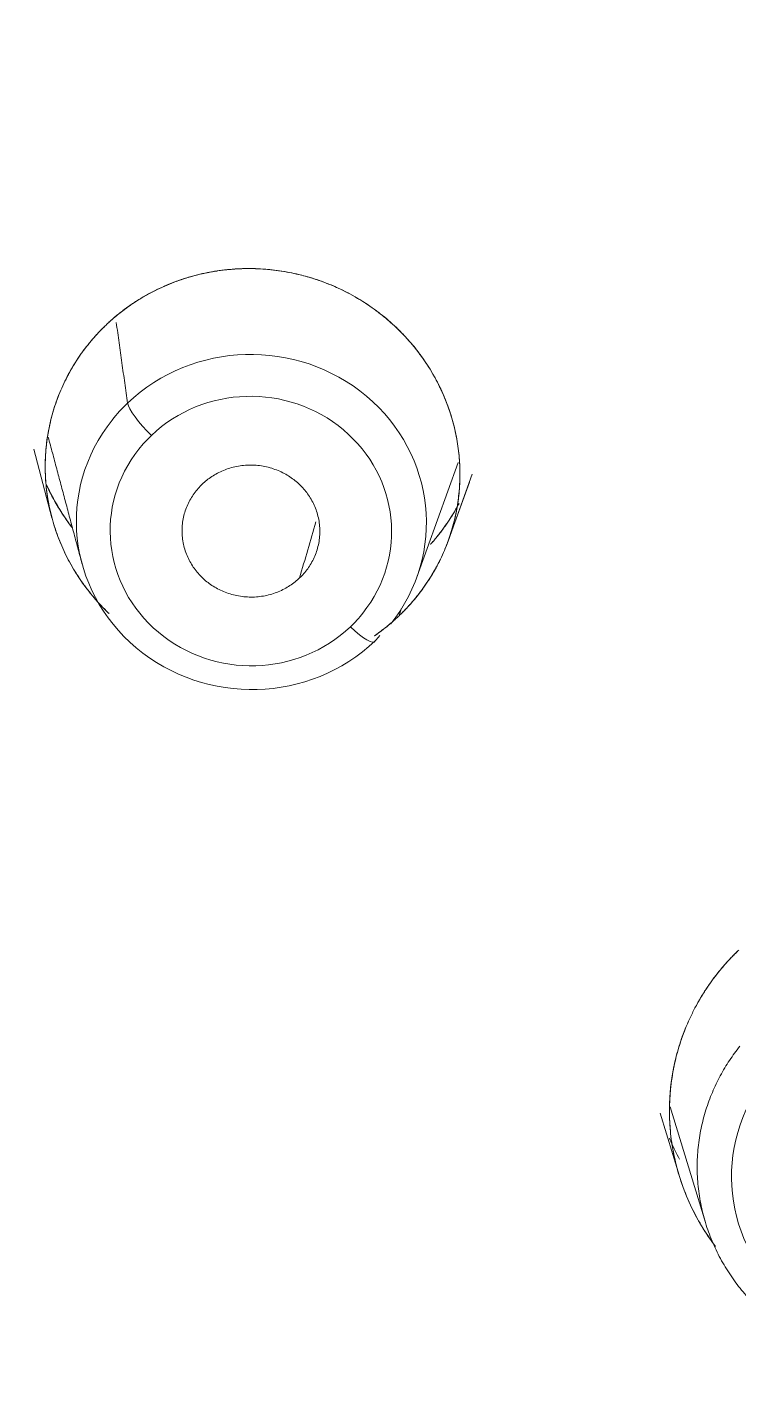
# Model space of a CAD drawing. Extents: x 6453 to 7582, y 0 to 827.
# Drawn here: x 6940.98 to 6947.18, y 501.82 to 513.7 of the extents above; entities that cross this region are included whole.
import ezdxf

# ---------------------------------------------------------------- set-up
doc = ezdxf.new("R2010")
doc.units = 0
doc.header["$LTSCALE"] = 30
doc.header["$MEASUREMENT"] = 0
doc.linetypes.add('HIDDEN2', pattern=[4.7625, 3.175, -1.5875])
doc.layers.add('1', color=7, linetype='CONTINUOUS')
doc.layers.add('2', color=1, linetype='HIDDEN2')

msp = doc.modelspace()

# ---------------------------------------------------------------- linework, layer by layer
at = {"layer": '1', "color": 7, "linetype": 'Continuous', "lineweight": 18}
for p, q in [((6941.038, 510.023), (6941.197, 509.427)), ((6941.038, 510.023), (6941.197, 509.427)), ((6944.373, 508.91), (6944.732, 509.908)), ((6944.646, 509.226), (6944.831, 509.738)), ((6944.648, 509.232), (6944.855, 509.806)), ((6944.238, 508.633), (6944.219, 508.574)), ((6944.219, 508.574), (6944.238, 508.633)), ((6944.219, 508.574), (6944.238, 508.633)), ((6944.238, 508.633), (6944.219, 508.574)), ((6946.58, 504.302), (6946.886, 503.294)), ((6946.493, 504.246), (6946.656, 503.706)), ((6946.493, 504.246), (6946.656, 503.706))]:
    msp.add_line(p, q, dxfattribs=at)
for centre, major_axis, ratio, start_param, end_param in [((6959.952, 496.519), (-59.628, 0), 0.953717, 3.141593, 6.283185), ((6959.952, 496.519), (-59.628, 0), 0.953717, 3.141593, 6.274276), ((6942.933, 509.39), (-1.522, 0.065), 0.957283, 2.532497, 5.538581), ((6942.933, 509.39), (-1.522, 0.065), 0.957283, 5.67409, 8.680174)]:
    msp.add_ellipse(centre, major_axis=major_axis, ratio=ratio, start_param=start_param, end_param=end_param, dxfattribs=at)
at = {"layer": '1', "color": 7, "linetype": 'Continuous', "lineweight": 13}
for centre, major_axis, ratio, start_param, end_param in [((6942.929, 509.311), (-1.224, 0.052), 0.957283, 2.532497, 5.538581), ((6942.933, 509.39), (-1.522, 0.065), 0.957283, 5.538581, 5.67409), ((6942.067, 510.23), (-0.207, 0.217), 0.212631, 0.288226, 1.772705), ((6942.929, 509.311), (-1.224, 0.052), 0.957283, 5.538581, 5.67409), ((6942.929, 509.311), (-1.224, 0.052), 0.957283, 5.67409, 8.680174), ((6942.929, 509.311), (-1.224, 0.052), 0.957283, 2.396988, 2.532497), ((6943.799, 508.565), (-0.207, 0.217), 0.212631, 1.772705, 3.257185), ((6948.638, 503.694), (-1.525, 0), 0.953717, 5.633913, 8.63938)]:
    msp.add_ellipse(centre, major_axis=major_axis, ratio=ratio, start_param=start_param, end_param=end_param, dxfattribs=at)
at = {"layer": '1', "color": 7, "linetype": 'Continuous', "lineweight": 18}
for points, knots in [([(6962.419, 439.668), (6962.999, 439.691), (6964.676, 439.78), (6967.443, 440.04), (6970.703, 440.52), (6973.93, 441.172), (6977.115, 441.992), (6980.248, 442.979), (6983.318, 444.129), (6986.318, 445.439), (6989.237, 446.905), (6992.067, 448.523), (6994.799, 450.287), (6997.425, 452.192), (6999.937, 454.232), (7002.327, 456.402), (7004.588, 458.694), (7006.713, 461.101), (7008.695, 463.617), (7010.529, 466.233), (7012.208, 468.942), (7013.729, 471.735), (7015.085, 474.604), (7016.274, 477.54), (7017.291, 480.534), (7018.133, 483.576), (7018.799, 486.659), (7019.284, 489.772), (7019.59, 492.905), (7019.713, 496.05), (7019.655, 499.196), (7019.414, 502.335), (7018.993, 505.456), (7018.391, 508.55), (7017.612, 511.608), (7016.657, 514.62), (7015.53, 517.578), (7014.233, 520.471), (7012.77, 523.292), (7011.147, 526.031), (7009.368, 528.681), (7007.439, 531.234), (7005.364, 533.681), (7003.152, 536.015), (7000.807, 538.229), (6998.339, 540.316), (6995.753, 542.27), (6993.058, 544.085), (6990.263, 545.755), (6987.375, 547.276), (6984.403, 548.643), (6981.357, 549.85), (6978.245, 550.896), (6975.078, 551.776), (6971.865, 552.489), (6968.616, 553.031), (6965.34, 553.401), (6962.047, 553.598), (6958.749, 553.622), (6955.453, 553.471), (6952.172, 553.148), (6948.914, 552.652), (6945.69, 551.986), (6942.51, 551.151), (6939.382, 550.149), (6936.317, 548.985), (6933.324, 547.661), (6930.413, 546.181), (6927.591, 544.551), (6924.868, 542.774), (6922.252, 540.857), (6919.75, 538.805), (6917.371, 536.624), (6915.122, 534.322), (6913.01, 531.904), (6911.04, 529.379), (6909.22, 526.755), (6907.554, 524.038), (6906.048, 521.238), (6904.706, 518.363), (6903.532, 515.422), (6902.531, 512.423), (6901.704, 509.377), (6901.055, 506.291), (6900.585, 503.176), (6900.295, 500.041), (6900.188, 496.896), (6900.263, 493.75), (6900.519, 490.612), (6900.956, 487.493), (6901.573, 484.402), (6902.368, 481.348), (6903.339, 478.34), (6904.481, 475.388), (6905.793, 472.5), (6907.27, 469.686), (6908.907, 466.954), (6910.699, 464.313), (6912.642, 461.769), (6914.729, 459.332), (6916.953, 457.008), (6919.309, 454.805), (6921.788, 452.73), (6924.384, 450.788), (6927.088, 448.985), (6929.892, 447.328), (6932.788, 445.82), (6935.766, 444.468), (6938.818, 443.274), (6941.935, 442.243), (6945.107, 441.377), (6948.323, 440.68), (6951.575, 440.153), (6954.634, 439.822), (6956.606, 439.702), (6957.484, 439.668)], [0, 0, 0, 0, 0.004702, 0.013606, 0.022511, 0.031416, 0.040321, 0.049226, 0.058131, 0.067035, 0.07594, 0.084844, 0.093748, 0.102652, 0.111556, 0.120459, 0.129362, 0.138265, 0.147168, 0.15607, 0.164972, 0.173874, 0.182775, 0.191676, 0.200577, 0.209478, 0.218378, 0.227279, 0.236179, 0.245079, 0.253978, 0.262878, 0.271778, 0.280678, 0.289578, 0.298478, 0.307379, 0.316279, 0.32518, 0.334081, 0.342982, 0.351884, 0.360785, 0.369687, 0.37859, 0.387493, 0.396396, 0.405299, 0.414202, 0.423106, 0.43201, 0.440914, 0.449818, 0.458723, 0.467628, 0.476532, 0.485437, 0.494342, 0.503247, 0.512152, 0.521057, 0.529962, 0.538867, 0.547772, 0.556677, 0.565582, 0.574486, 0.583391, 0.592295, 0.601199, 0.610103, 0.619007, 0.62791, 0.636813, 0.645716, 0.654619, 0.663521, 0.672423, 0.681325, 0.690226, 0.699127, 0.708028, 0.716929, 0.725829, 0.734729, 0.743629, 0.752529, 0.761429, 0.770329, 0.779229, 0.788129, 0.797029, 0.805929, 0.814829, 0.82373, 0.832631, 0.841532, 0.850433, 0.859334, 0.868236, 0.877138, 0.886041, 0.894944, 0.903847, 0.91275, 0.921653, 0.930557, 0.939461, 0.948365, 0.95727, 0.966174, 0.975079, 0.983983, 0.992888, 1, 1, 1, 1]), ([(6995.778, 451.033), (6996.33, 451.416), (6997.748, 452.443), (6999.935, 454.234), (7002.327, 456.401), (7004.588, 458.694), (7006.713, 461.101), (7008.695, 463.617), (7010.529, 466.233), (7012.208, 468.942), (7013.729, 471.735), (7015.085, 474.604), (7016.274, 477.54), (7017.291, 480.534), (7018.133, 483.576), (7018.799, 486.659), (7019.284, 489.772), (7019.59, 492.905), (7019.713, 496.05), (7019.655, 499.196), (7019.414, 502.335), (7018.993, 505.456), (7018.391, 508.55), (7017.612, 511.608), (7016.657, 514.62), (7015.53, 517.578), (7014.233, 520.471), (7012.77, 523.292), (7011.147, 526.031), (7009.368, 528.681), (7007.439, 531.234), (7005.364, 533.681), (7003.152, 536.015), (7000.807, 538.229), (6998.339, 540.316), (6995.753, 542.27), (6993.058, 544.085), (6990.263, 545.755), (6987.375, 547.276), (6984.403, 548.643), (6981.357, 549.85), (6978.245, 550.896), (6975.078, 551.776), (6971.865, 552.489), (6968.616, 553.031), (6965.34, 553.401), (6962.047, 553.598), (6958.749, 553.622), (6955.453, 553.471), (6952.172, 553.148), (6948.914, 552.652), (6945.69, 551.986), (6942.51, 551.151), (6939.382, 550.149), (6936.317, 548.985), (6933.324, 547.661), (6930.413, 546.181), (6927.591, 544.551), (6924.868, 542.774), (6922.252, 540.857), (6919.75, 538.805), (6917.371, 536.624), (6915.122, 534.322), (6913.01, 531.904), (6911.04, 529.379), (6909.22, 526.755), (6907.554, 524.038), (6906.048, 521.238), (6904.706, 518.363), (6903.532, 515.422), (6902.531, 512.423), (6901.704, 509.377), (6901.055, 506.291), (6900.585, 503.176), (6900.295, 500.041), (6900.188, 496.896), (6900.263, 493.75), (6900.519, 490.612), (6900.956, 487.493), (6901.573, 484.402), (6902.368, 481.348), (6903.339, 478.34), (6904.481, 475.388), (6905.793, 472.5), (6907.27, 469.686), (6908.907, 466.954), (6910.699, 464.313), (6912.642, 461.769), (6914.729, 459.332), (6916.954, 457.009), (6919.307, 454.804), (6921.793, 452.736), (6923.685, 451.284), (6924.774, 450.56), (6924.962, 450.437)], [0, 0, 0, 0, 0.006833, 0.017845, 0.028856, 0.039868, 0.050878, 0.061889, 0.072899, 0.083908, 0.094918, 0.105926, 0.116935, 0.127943, 0.138951, 0.149959, 0.160966, 0.171973, 0.18298, 0.193987, 0.204994, 0.216001, 0.227008, 0.238016, 0.249023, 0.26003, 0.271038, 0.282046, 0.293055, 0.304063, 0.315072, 0.326082, 0.337091, 0.348102, 0.359112, 0.370123, 0.381134, 0.392146, 0.403157, 0.414169, 0.425182, 0.436194, 0.447207, 0.45822, 0.469233, 0.480246, 0.491259, 0.502272, 0.513286, 0.524299, 0.535313, 0.546326, 0.557339, 0.568352, 0.579365, 0.590378, 0.601391, 0.612403, 0.623416, 0.634428, 0.645439, 0.656451, 0.667462, 0.678472, 0.689483, 0.700493, 0.711502, 0.722512, 0.73352, 0.744529, 0.755537, 0.766545, 0.777553, 0.78856, 0.799567, 0.810574, 0.821581, 0.832588, 0.843595, 0.854602, 0.865609, 0.876617, 0.887624, 0.898632, 0.90964, 0.920649, 0.931657, 0.942666, 0.953676, 0.964686, 0.975696, 0.986706, 0.997717, 1, 1, 1, 1]), ([(6941.668, 511.104), (6941.673, 511.109), (6941.683, 511.119), (6941.699, 511.133), (6941.715, 511.148), (6941.731, 511.162), (6941.747, 511.175), (6941.763, 511.189), (6941.78, 511.202), (6941.796, 511.216), (6941.813, 511.229), (6941.83, 511.241), (6941.847, 511.254), (6941.865, 511.266), (6941.882, 511.279), (6941.9, 511.291), (6941.918, 511.302), (6941.936, 511.314), (6941.973, 511.338), (6942.031, 511.372), (6942.112, 511.413), (6942.195, 511.451), (6942.307, 511.496), (6942.452, 511.54), (6942.63, 511.577), (6942.81, 511.596), (6942.991, 511.596), (6943.171, 511.58), (6943.348, 511.546), (6943.522, 511.495), (6943.69, 511.428), (6943.852, 511.344), (6944.005, 511.243), (6944.147, 511.13), (6944.276, 511.003), (6944.391, 510.867), (6944.491, 510.721), (6944.574, 510.569), (6944.641, 510.413), (6944.693, 510.253), (6944.728, 510.09), (6944.747, 509.926), (6944.751, 509.762), (6944.739, 509.599), (6944.71, 509.436), (6944.667, 509.277), (6944.617, 509.148), (6944.57, 509.047), (6944.531, 508.973), (6944.488, 508.901), (6944.45, 508.844), (6944.419, 508.801), (6944.396, 508.771), (6944.373, 508.741), (6944.349, 508.712), (6944.324, 508.683), (6944.299, 508.655), (6944.273, 508.627), (6944.246, 508.6), (6944.228, 508.583), (6944.219, 508.574)], [0, 0, 0, 0, 0.003829, 0.007655, 0.011479, 0.0153, 0.01912, 0.022939, 0.026758, 0.030576, 0.034394, 0.038213, 0.042033, 0.045854, 0.049678, 0.053504, 0.057333, 0.061165, 0.065001, 0.081212, 0.097393, 0.113578, 0.129803, 0.162058, 0.194284, 0.22618, 0.258049, 0.289767, 0.321447, 0.353367, 0.385057, 0.417194, 0.449368, 0.481817, 0.513779, 0.545408, 0.576994, 0.607913, 0.638542, 0.668623, 0.698587, 0.72838, 0.758009, 0.787814, 0.817555, 0.847659, 0.877728, 0.892948, 0.908129, 0.923313, 0.938544, 0.945399, 0.952238, 0.959065, 0.965885, 0.9727, 0.979515, 0.986334, 0.993161, 1, 1, 1, 1]), ([(6944.219, 508.574), (6944.224, 508.579), (6944.234, 508.588), (6944.249, 508.603), (6944.263, 508.618), (6944.278, 508.633), (6944.292, 508.648), (6944.306, 508.663), (6944.32, 508.679), (6944.334, 508.695), (6944.348, 508.711), (6944.361, 508.727), (6944.374, 508.743), (6944.387, 508.76), (6944.4, 508.776), (6944.413, 508.793), (6944.426, 508.81), (6944.45, 508.845), (6944.486, 508.898), (6944.53, 508.971), (6944.57, 509.046), (6944.616, 509.145), (6944.665, 509.271), (6944.709, 509.428), (6944.738, 509.593), (6944.75, 509.755), (6944.748, 509.914), (6944.73, 510.074), (6944.696, 510.242), (6944.646, 510.401), (6944.578, 510.561), (6944.49, 510.724), (6944.385, 510.875), (6944.294, 510.981), (6944.234, 511.044), (6944.183, 511.094), (6944.124, 511.147), (6944.06, 511.199), (6943.974, 511.263), (6943.854, 511.342), (6943.709, 511.418), (6943.571, 511.476), (6943.45, 511.517), (6943.312, 511.553), (6943.159, 511.581), (6942.984, 511.597), (6942.803, 511.595), (6942.62, 511.575), (6942.445, 511.539), (6942.304, 511.494), (6942.194, 511.451), (6942.11, 511.413), (6942.029, 511.37), (6941.964, 511.332), (6941.916, 511.301), (6941.883, 511.279), (6941.85, 511.256), (6941.818, 511.232), (6941.787, 511.208), (6941.756, 511.183), (6941.726, 511.157), (6941.696, 511.131), (6941.677, 511.113), (6941.668, 511.104)], [0, 0, 0, 0, 0.003739, 0.007484, 0.011235, 0.014993, 0.018756, 0.022526, 0.026301, 0.030083, 0.033871, 0.037665, 0.041466, 0.045272, 0.049085, 0.052904, 0.056729, 0.06056, 0.075999, 0.09143, 0.106853, 0.122268, 0.150975, 0.180456, 0.211036, 0.241983, 0.268857, 0.297483, 0.329152, 0.361441, 0.387523, 0.422985, 0.460422, 0.486195, 0.496887, 0.506753, 0.524396, 0.53908, 0.550633, 0.581109, 0.614943, 0.637459, 0.659935, 0.68237, 0.712844, 0.741959, 0.775216, 0.808085, 0.839602, 0.870203, 0.886568, 0.902948, 0.919342, 0.935752, 0.942979, 0.950184, 0.957366, 0.964527, 0.971666, 0.978782, 0.985877, 0.99295, 1, 1, 1, 1]), ([(6941.668, 511.104), (6941.673, 511.109), (6941.683, 511.119), (6941.699, 511.133), (6941.715, 511.148), (6941.731, 511.162), (6941.747, 511.175), (6941.763, 511.189), (6941.78, 511.202), (6941.796, 511.216), (6941.813, 511.229), (6941.83, 511.241), (6941.847, 511.254), (6941.865, 511.266), (6941.882, 511.279), (6941.9, 511.291), (6941.918, 511.302), (6941.936, 511.314), (6941.973, 511.338), (6942.031, 511.372), (6942.112, 511.413), (6942.195, 511.451), (6942.307, 511.496), (6942.452, 511.54), (6942.63, 511.577), (6942.81, 511.596), (6942.991, 511.596), (6943.171, 511.58), (6943.348, 511.546), (6943.522, 511.495), (6943.69, 511.428), (6943.852, 511.344), (6944.005, 511.243), (6944.147, 511.13), (6944.276, 511.003), (6944.391, 510.867), (6944.491, 510.721), (6944.574, 510.569), (6944.641, 510.413), (6944.693, 510.253), (6944.728, 510.09), (6944.747, 509.926), (6944.751, 509.762), (6944.739, 509.599), (6944.71, 509.436), (6944.667, 509.277), (6944.617, 509.148), (6944.57, 509.047), (6944.531, 508.973), (6944.488, 508.901), (6944.45, 508.844), (6944.419, 508.801), (6944.396, 508.771), (6944.373, 508.741), (6944.349, 508.712), (6944.324, 508.683), (6944.299, 508.655), (6944.273, 508.627), (6944.246, 508.6), (6944.228, 508.583), (6944.219, 508.574)], [0, 0, 0, 0, 0.003829, 0.007655, 0.011479, 0.0153, 0.01912, 0.022939, 0.026758, 0.030576, 0.034394, 0.038213, 0.042033, 0.045854, 0.049678, 0.053504, 0.057333, 0.061165, 0.065001, 0.081212, 0.097393, 0.113578, 0.129803, 0.162058, 0.194284, 0.22618, 0.258049, 0.289767, 0.321447, 0.353367, 0.385057, 0.417194, 0.449368, 0.481817, 0.513779, 0.545408, 0.576994, 0.607913, 0.638542, 0.668623, 0.698587, 0.72838, 0.758009, 0.787814, 0.817555, 0.847659, 0.877728, 0.892948, 0.908129, 0.923313, 0.938544, 0.945399, 0.952238, 0.959065, 0.965885, 0.9727, 0.979515, 0.986334, 0.993161, 1, 1, 1, 1]), ([(6944.219, 508.574), (6944.224, 508.579), (6944.234, 508.588), (6944.249, 508.603), (6944.263, 508.618), (6944.278, 508.633), (6944.292, 508.648), (6944.306, 508.663), (6944.32, 508.679), (6944.334, 508.695), (6944.348, 508.711), (6944.361, 508.727), (6944.374, 508.743), (6944.387, 508.76), (6944.4, 508.776), (6944.413, 508.793), (6944.426, 508.81), (6944.45, 508.845), (6944.486, 508.898), (6944.53, 508.971), (6944.57, 509.046), (6944.616, 509.145), (6944.665, 509.271), (6944.709, 509.428), (6944.738, 509.593), (6944.75, 509.755), (6944.748, 509.914), (6944.73, 510.074), (6944.696, 510.242), (6944.646, 510.401), (6944.578, 510.561), (6944.49, 510.724), (6944.385, 510.875), (6944.294, 510.981), (6944.234, 511.044), (6944.183, 511.094), (6944.124, 511.147), (6944.06, 511.199), (6943.974, 511.263), (6943.854, 511.342), (6943.709, 511.418), (6943.571, 511.476), (6943.45, 511.517), (6943.312, 511.553), (6943.159, 511.581), (6943.033, 511.592), (6942.904, 511.597), (6942.77, 511.593), (6942.592, 511.571), (6942.422, 511.532), (6942.286, 511.488), (6942.179, 511.444), (6942.098, 511.406), (6942.019, 511.365), (6941.956, 511.327), (6941.909, 511.297), (6941.877, 511.275), (6941.845, 511.252), (6941.814, 511.229), (6941.783, 511.205), (6941.753, 511.181), (6941.724, 511.156), (6941.696, 511.131), (6941.677, 511.113), (6941.668, 511.104)], [0, 0, 0, 0, 0.003739, 0.007484, 0.011235, 0.014992, 0.018756, 0.022525, 0.026301, 0.030083, 0.033871, 0.037665, 0.041466, 0.045272, 0.049085, 0.052904, 0.056729, 0.06056, 0.075999, 0.091429, 0.106852, 0.122267, 0.150974, 0.180455, 0.211035, 0.241982, 0.268856, 0.297481, 0.32915, 0.36144, 0.387522, 0.422983, 0.46042, 0.486192, 0.496884, 0.50675, 0.524393, 0.539077, 0.55063, 0.581106, 0.61494, 0.637456, 0.659931, 0.682366, 0.712841, 0.741956, 0.748803, 0.781092, 0.81296, 0.843726, 0.873532, 0.889485, 0.905448, 0.92142, 0.937402, 0.944442, 0.951461, 0.958459, 0.965435, 0.972391, 0.979325, 0.986238, 0.99313, 1, 1, 1, 1]), ([(6941.692, 508.596), (6941.69, 508.597), (6941.646, 508.639), (6941.563, 508.728), (6941.453, 508.87), (6941.358, 509.021), (6941.279, 509.181), (6941.217, 509.347), (6941.172, 509.516), (6941.145, 509.689), (6941.135, 509.863), (6941.143, 510.037), (6941.169, 510.208), (6941.211, 510.375), (6941.261, 510.51), (6941.309, 510.615), (6941.349, 510.692), (6941.393, 510.767), (6941.432, 510.826), (6941.463, 510.871), (6941.487, 510.902), (6941.511, 510.933), (6941.535, 510.963), (6941.56, 510.992), (6941.586, 511.021), (6941.613, 511.05), (6941.64, 511.077), (6941.659, 511.095), (6941.668, 511.104)], [0, 0, 0, 0, 0.00177, 0.064389, 0.127788, 0.190722, 0.253807, 0.316251, 0.379022, 0.441095, 0.503487, 0.565449, 0.627409, 0.689231, 0.751134, 0.782142, 0.813129, 0.844157, 0.875288, 0.889207, 0.903097, 0.916965, 0.930815, 0.944654, 0.958486, 0.972318, 0.986154, 1, 1, 1, 1]), ([(6941.692, 508.596), (6941.69, 508.597), (6941.646, 508.639), (6941.563, 508.728), (6941.453, 508.87), (6941.358, 509.021), (6941.279, 509.181), (6941.217, 509.347), (6941.172, 509.516), (6941.145, 509.689), (6941.135, 509.863), (6941.143, 510.037), (6941.169, 510.208), (6941.211, 510.375), (6941.261, 510.51), (6941.309, 510.615), (6941.349, 510.692), (6941.393, 510.767), (6941.432, 510.826), (6941.463, 510.871), (6941.487, 510.902), (6941.511, 510.933), (6941.535, 510.963), (6941.56, 510.992), (6941.586, 511.021), (6941.613, 511.05), (6941.64, 511.077), (6941.659, 511.095), (6941.668, 511.104)], [0, 0, 0, 0, 0.00177, 0.064389, 0.127788, 0.190722, 0.253807, 0.316251, 0.379022, 0.441095, 0.503487, 0.565449, 0.627409, 0.689231, 0.751134, 0.782142, 0.813129, 0.844157, 0.875288, 0.889207, 0.903097, 0.916965, 0.930815, 0.944654, 0.958486, 0.972318, 0.986154, 1, 1, 1, 1]), ([(6941.668, 511.104), (6941.663, 511.099), (6941.652, 511.09), (6941.637, 511.075), (6941.622, 511.059), (6941.607, 511.044), (6941.593, 511.028), (6941.578, 511.012), (6941.564, 510.996), (6941.55, 510.98), (6941.536, 510.964), (6941.522, 510.947), (6941.508, 510.93), (6941.495, 510.913), (6941.482, 510.896), (6941.469, 510.878), (6941.456, 510.861), (6941.431, 510.825), (6941.394, 510.77), (6941.35, 510.694), (6941.309, 510.616), (6941.262, 510.513), (6941.214, 510.382), (6941.171, 510.217), (6941.144, 510.044), (6941.138, 509.924), (6941.139, 509.814), (6941.144, 509.708), (6941.167, 509.541), (6941.211, 509.363), (6941.277, 509.185), (6941.359, 509.02), (6941.433, 508.901), (6941.499, 508.81), (6941.553, 508.743), (6941.619, 508.668), (6941.666, 508.62), (6941.692, 508.595), (6941.695, 508.593)], [0, 0, 0, 0, 0.007577, 0.015169, 0.022774, 0.030394, 0.038028, 0.045675, 0.053337, 0.061012, 0.068702, 0.076405, 0.084123, 0.091854, 0.0996, 0.107359, 0.115133, 0.122921, 0.154317, 0.185714, 0.217113, 0.248512, 0.307113, 0.367733, 0.431059, 0.495427, 0.495802, 0.549579, 0.608422, 0.676093, 0.745117, 0.810137, 0.870958, 0.892445, 0.929054, 0.961821, 0.99684, 1, 1, 1, 1]), ([(6941.668, 511.104), (6941.663, 511.099), (6941.652, 511.09), (6941.637, 511.075), (6941.622, 511.059), (6941.607, 511.044), (6941.593, 511.028), (6941.578, 511.012), (6941.564, 510.996), (6941.55, 510.98), (6941.536, 510.964), (6941.522, 510.947), (6941.508, 510.93), (6941.495, 510.913), (6941.482, 510.896), (6941.469, 510.878), (6941.456, 510.861), (6941.431, 510.825), (6941.394, 510.77), (6941.35, 510.694), (6941.309, 510.616), (6941.262, 510.513), (6941.214, 510.381), (6941.171, 510.217), (6941.144, 510.043), (6941.136, 509.873), (6941.144, 509.708), (6941.167, 509.541), (6941.211, 509.363), (6941.277, 509.185), (6941.359, 509.02), (6941.433, 508.901), (6941.499, 508.81), (6941.553, 508.743), (6941.619, 508.668), (6941.666, 508.62), (6941.692, 508.595), (6941.695, 508.593)], [0, 0, 0, 0, 0.007577, 0.015169, 0.022775, 0.030394, 0.038028, 0.045675, 0.053337, 0.061012, 0.068702, 0.076405, 0.084123, 0.091854, 0.0996, 0.10736, 0.115133, 0.122921, 0.154317, 0.185714, 0.217113, 0.248512, 0.307194, 0.367899, 0.431324, 0.495801, 0.549579, 0.608422, 0.676093, 0.745117, 0.810137, 0.870958, 0.892445, 0.929054, 0.961821, 0.99684, 1, 1, 1, 1]), ([(6941.372, 509.342), (6941.367, 509.348), (6941.341, 509.383), (6941.284, 509.465), (6941.214, 509.582), (6941.169, 509.671), (6941.15, 509.712)], [0, 0, 0, 0, 0.04962, 0.306435, 0.68831, 1, 1, 1, 1]), ([(6941.153, 509.706), (6941.153, 509.706), (6941.181, 509.645), (6941.234, 509.544), (6941.296, 509.448), (6941.324, 509.409)], [0, 0, 0, 0, 0.004052, 0.58471, 1, 1, 1, 1]), ([(6941.366, 509.35), (6941.363, 509.354), (6941.335, 509.391), (6941.283, 509.466), (6941.215, 509.58), (6941.173, 509.662), (6941.153, 509.706), (6941.153, 509.706)], [0, 0, 0, 0, 0.037966, 0.334477, 0.653989, 0.996527, 1, 1, 1, 1]), ([(6941.16, 509.691), (6941.165, 509.681), (6941.205, 509.598), (6941.269, 509.487), (6941.336, 509.391), (6941.358, 509.361)], [0, 0, 0, 0, 0.087266, 0.718003, 1, 1, 1, 1]), ([(6944.493, 509.195), (6944.495, 509.198), (6944.502, 509.206), (6944.514, 509.219), (6944.527, 509.235), (6944.541, 509.252), (6944.555, 509.269), (6944.568, 509.285), (6944.581, 509.302), (6944.594, 509.319), (6944.606, 509.337), (6944.619, 509.354), (6944.631, 509.371), (6944.643, 509.389), (6944.655, 509.407), (6944.667, 509.425), (6944.678, 509.443), (6944.69, 509.461), (6944.701, 509.48), (6944.71, 509.495), (6944.715, 509.505), (6944.717, 509.508)], [0, 0, 0, 0, 0.027183, 0.082544, 0.137876, 0.193188, 0.248487, 0.303784, 0.359087, 0.414404, 0.469744, 0.525117, 0.58053, 0.635993, 0.691514, 0.747102, 0.802765, 0.858512, 0.914351, 0.970291, 1, 1, 1, 1]), ([(6944.51, 509.215), (6944.514, 509.219), (6944.522, 509.229), (6944.535, 509.245), (6944.55, 509.263), (6944.564, 509.281), (6944.578, 509.299), (6944.592, 509.317), (6944.605, 509.335), (6944.632, 509.373), (6944.671, 509.43), (6944.711, 509.496), (6944.734, 509.538), (6944.742, 509.552)], [0, 0, 0, 0, 0.040118, 0.095522, 0.150961, 0.206445, 0.261983, 0.317586, 0.373264, 0.429025, 0.654453, 0.879317, 1, 1, 1, 1]), ([(6944.219, 508.574), (6944.214, 508.569), (6944.204, 508.56), (6944.189, 508.546), (6944.173, 508.532), (6944.158, 508.518), (6944.142, 508.505), (6944.126, 508.491), (6944.11, 508.478), (6944.094, 508.465), (6944.077, 508.453), (6944.061, 508.44), (6944.044, 508.428), (6944.027, 508.415), (6944.014, 508.406), (6944.006, 508.401), (6944.004, 508.399)], [0, 0, 0, 0, 0.07512, 0.15017, 0.225164, 0.300114, 0.375035, 0.449938, 0.524837, 0.599745, 0.674675, 0.749641, 0.824654, 0.899729, 0.974878, 1, 1, 1, 1]), ([(6944.219, 508.574), (6944.214, 508.569), (6944.204, 508.56), (6944.189, 508.546), (6944.173, 508.532), (6944.158, 508.518), (6944.142, 508.505), (6944.126, 508.491), (6944.11, 508.478), (6944.094, 508.465), (6944.077, 508.453), (6944.061, 508.44), (6944.044, 508.428), (6944.027, 508.415), (6944.014, 508.406), (6944.006, 508.401), (6944.004, 508.399)], [0, 0, 0, 0, 0.07512, 0.15017, 0.225164, 0.300114, 0.375035, 0.449938, 0.524837, 0.599745, 0.674675, 0.749641, 0.824654, 0.899729, 0.974878, 1, 1, 1, 1]), ([(6944.004, 508.399), (6944.012, 508.405), (6944.031, 508.418), (6944.062, 508.441), (6944.095, 508.466), (6944.127, 508.492), (6944.158, 508.519), (6944.189, 508.546), (6944.209, 508.565), (6944.219, 508.574)], [0, 0, 0, 0, 0.104024, 0.254501, 0.404518, 0.554075, 0.703174, 0.851815, 1, 1, 1, 1]), ([(6944.004, 508.399), (6944.012, 508.405), (6944.031, 508.418), (6944.062, 508.441), (6944.095, 508.466), (6944.127, 508.492), (6944.158, 508.519), (6944.189, 508.546), (6944.209, 508.565), (6944.219, 508.574)], [0, 0, 0, 0, 0.104024, 0.254501, 0.404518, 0.554075, 0.703174, 0.851815, 1, 1, 1, 1]), ([(6946.965, 503.097), (6946.924, 503.151), (6946.849, 503.264), (6946.753, 503.443), (6946.677, 503.63), (6946.621, 503.822), (6946.585, 504.018), (6946.57, 504.217), (6946.575, 504.417), (6946.601, 504.616), (6946.648, 504.812), (6946.705, 504.97), (6946.76, 505.093), (6946.806, 505.184), (6946.856, 505.271), (6946.901, 505.339), (6946.936, 505.389), (6946.96, 505.422), (6946.984, 505.454), (6947.01, 505.486), (6947.036, 505.517), (6947.062, 505.548), (6947.09, 505.578), (6947.118, 505.607), (6947.146, 505.636), (6947.166, 505.655), (6947.176, 505.665)], [0, 0, 0, 0, 0.071111, 0.143251, 0.213898, 0.284911, 0.355236, 0.426213, 0.497897, 0.569127, 0.640489, 0.712557, 0.748624, 0.784591, 0.820523, 0.856488, 0.870863, 0.885222, 0.899569, 0.913908, 0.928243, 0.942578, 0.956917, 0.971264, 0.985624, 1, 1, 1, 1]), ([(6946.965, 503.097), (6946.924, 503.151), (6946.849, 503.264), (6946.753, 503.443), (6946.677, 503.63), (6946.621, 503.822), (6946.585, 504.018), (6946.57, 504.217), (6946.575, 504.417), (6946.601, 504.616), (6946.648, 504.812), (6946.705, 504.97), (6946.76, 505.093), (6946.806, 505.184), (6946.856, 505.271), (6946.901, 505.339), (6946.936, 505.389), (6946.96, 505.422), (6946.984, 505.454), (6947.01, 505.486), (6947.036, 505.517), (6947.062, 505.548), (6947.09, 505.578), (6947.118, 505.607), (6947.146, 505.636), (6947.166, 505.655), (6947.176, 505.665)], [0, 0, 0, 0, 0.071111, 0.143251, 0.213898, 0.284911, 0.355236, 0.426213, 0.497897, 0.569127, 0.640489, 0.712557, 0.748624, 0.784591, 0.820523, 0.856488, 0.870863, 0.885222, 0.899569, 0.913908, 0.928243, 0.942578, 0.956917, 0.971264, 0.985624, 1, 1, 1, 1]), ([(6947.176, 505.665), (6947.17, 505.66), (6947.16, 505.649), (6947.144, 505.634), (6947.128, 505.618), (6947.113, 505.602), (6947.098, 505.586), (6947.082, 505.57), (6947.068, 505.553), (6947.053, 505.537), (6947.038, 505.52), (6947.024, 505.503), (6947.009, 505.485), (6946.995, 505.468), (6946.981, 505.45), (6946.968, 505.432), (6946.954, 505.414), (6946.941, 505.396), (6946.928, 505.378), (6946.899, 505.338), (6946.858, 505.274), (6946.806, 505.185), (6946.76, 505.094), (6946.706, 504.974), (6946.651, 504.82), (6946.604, 504.628), (6946.576, 504.425), (6946.57, 504.23), (6946.583, 504.041), (6946.615, 503.851), (6946.67, 503.65), (6946.753, 503.441), (6946.856, 503.251), (6946.935, 503.135), (6946.973, 503.086)], [0, 0, 0, 0, 0.00774, 0.015494, 0.023262, 0.031042, 0.038837, 0.046645, 0.054466, 0.062301, 0.070149, 0.078011, 0.085887, 0.093776, 0.101678, 0.109594, 0.117523, 0.125466, 0.133423, 0.141393, 0.177555, 0.213722, 0.249894, 0.28607, 0.353536, 0.423429, 0.496629, 0.57104, 0.631393, 0.697609, 0.774476, 0.852632, 0.934833, 1, 1, 1, 1]), ([(6947.176, 505.665), (6947.17, 505.66), (6947.16, 505.649), (6947.144, 505.634), (6947.128, 505.618), (6947.113, 505.602), (6947.098, 505.586), (6947.082, 505.57), (6947.068, 505.553), (6947.053, 505.537), (6947.038, 505.52), (6947.024, 505.503), (6947.009, 505.485), (6946.995, 505.468), (6946.981, 505.45), (6946.968, 505.432), (6946.954, 505.414), (6946.941, 505.396), (6946.928, 505.378), (6946.899, 505.338), (6946.858, 505.274), (6946.806, 505.185), (6946.76, 505.094), (6946.708, 504.977), (6946.654, 504.83), (6946.608, 504.648), (6946.579, 504.457), (6946.572, 504.312), (6946.574, 504.174), (6946.583, 504.041), (6946.615, 503.851), (6946.67, 503.65), (6946.753, 503.441), (6946.856, 503.251), (6946.935, 503.135), (6946.973, 503.086)], [0, 0, 0, 0, 0.00774, 0.015494, 0.023261, 0.031042, 0.038836, 0.046644, 0.054466, 0.0623, 0.070149, 0.078011, 0.085886, 0.093775, 0.101677, 0.109593, 0.117522, 0.125465, 0.133422, 0.141391, 0.177554, 0.213721, 0.249892, 0.286067, 0.349988, 0.416118, 0.485219, 0.555515, 0.571053, 0.631406, 0.697621, 0.774488, 0.852643, 0.934844, 1, 1, 1, 1]), ([(6946.572, 504.029), (6946.577, 504.016), (6946.604, 503.954), (6946.634, 503.893), (6946.66, 503.846)], [0, 0, 0, 0, 0.206298, 1, 1, 1, 1]), ([(6946.572, 504.028), (6946.577, 504.016), (6946.604, 503.954), (6946.634, 503.893), (6946.66, 503.846)], [0, 0, 0, 0, 0.202519, 1, 1, 1, 1])]:
    msp.add_open_spline(points, degree=3, knots=knots, dxfattribs=at)
for points, weights, knots in [([(7019.58, 496.519), (7019.58, 553.388), (6959.952, 553.388), (6900.323, 553.388), (6900.323, 496.519)], [1, 0.707106781187, 1, 0.707106781187, 1], [0, 0, 0, 0.5, 0.5, 1, 1, 1]), ([(7019.58, 496.519), (7019.58, 553.388), (6959.952, 553.388), (6900.852, 553.388), (6900.326, 497.026)], [1, 0.707106781187, 1, 0.708948655878, 0.996339416072], [0, 0, 0, 0.501577, 0.501577, 1, 1, 1]), ([(6942.505, 509.719), (6942.929, 510.123), (6943.353, 509.715), (6943.778, 509.308), (6943.353, 508.903)], [1, 0.707106781187, 1, 0.707106781187, 1], [0, 0, 0, 0.5, 0.5, 1, 1, 1]), ([(6943.353, 508.903), (6942.929, 508.499), (6942.505, 508.906), (6942.081, 509.314), (6942.505, 509.719)], [1, 0.707106781187, 1, 0.707106781187, 1], [0, 0, 0, 0.5, 0.5, 1, 1, 1]), ([(6949.928, 502.547), (6948.723, 501.398), (6947.439, 502.466), (6946.155, 503.534), (6947.185, 504.828)], [1, 0.730756595522, 1, 0.730756595522, 1], [0, 0, 0, 0.5, 0.5, 1, 1, 1])]:
    msp.add_rational_spline(points, weights, degree=2, knots=knots, dxfattribs=at)
at = {"layer": '1', "color": 7, "linetype": 'Continuous', "lineweight": 13}
for points, degree in [([(6941.855, 510.425), (6941.757, 511.125)], 1), ([(6943.494, 509.39), (6943.447, 509.228), (6943.4, 509.065), (6943.353, 508.903)], 3)]:
    msp.add_open_spline(points, degree=degree, dxfattribs=at)
at = {"layer": '1', "color": 7, "linetype": 'Continuous', "lineweight": 18}
for points in [[(6941.165, 510.128), (6941.458, 509.029)], [(6944.006, 508.348), (6944.052, 508.402)]]:
    msp.add_open_spline(points, degree=1, dxfattribs=at)
at = {"layer": '2', "color": 7, "linetype": 'Continuous', "lineweight": 18}
msp.add_ellipse((6959.952, 496.914), major_axis=(-59.996, 0), ratio=0.953717, start_param=4.712389, end_param=6.214512, dxfattribs=at)
msp.add_ellipse((6959.952, 496.914), major_axis=(-59.996, 0), ratio=0.953717, start_param=4.712389, end_param=6.214512, dxfattribs=at)
msp.add_open_spline([(6959.952, 554.617), (6958.817, 554.617), (6957.225, 554.574), (6954.873, 554.419), (6952.866, 554.228), (6950.479, 553.909), (6947.981, 553.475), (6945.381, 552.909), (6942.72, 552.206), (6940.027, 551.363), (6937.323, 550.377), (6934.628, 549.247), (6931.958, 547.974), (6929.329, 546.557), (6926.752, 545), (6924.241, 543.305), (6921.806, 541.476), (6919.458, 539.515), (6917.207, 537.429), (6915.062, 535.221), (6913.03, 532.897), (6911.115, 530.458), (6909.326, 527.907), (6907.673, 525.253), (6906.164, 522.51), (6904.808, 519.685), (6903.609, 516.787), (6902.572, 513.825), (6901.702, 510.808), (6900.999, 507.744), (6900.635, 505.566), (6900.47, 504.417), (6900.454, 504.306)], degree=3, knots=[0, 0, 0, 0, 0.03946, 0.05546, 0.082036, 0.109665, 0.13934, 0.170353, 0.202419, 0.23531, 0.268863, 0.302957, 0.337499, 0.372418, 0.407657, 0.44317, 0.47892, 0.514876, 0.551012, 0.587307, 0.623741, 0.660339, 0.697303, 0.734401, 0.77158, 0.808831, 0.846149, 0.883526, 0.920958, 0.958442, 0.995976, 1, 1, 1, 1], dxfattribs=at)
msp.add_open_spline([(6959.952, 554.617), (6958.817, 554.617), (6957.225, 554.574), (6954.873, 554.419), (6952.866, 554.228), (6950.479, 553.909), (6947.981, 553.475), (6945.381, 552.909), (6942.72, 552.206), (6940.027, 551.363), (6937.323, 550.377), (6934.628, 549.247), (6931.958, 547.974), (6929.329, 546.557), (6926.752, 545), (6924.241, 543.305), (6921.806, 541.476), (6919.458, 539.515), (6917.207, 537.429), (6915.062, 535.221), (6913.03, 532.897), (6911.115, 530.458), (6909.326, 527.907), (6907.673, 525.253), (6906.164, 522.51), (6904.808, 519.685), (6903.609, 516.787), (6902.572, 513.825), (6901.702, 510.808), (6900.999, 507.744), (6900.635, 505.566), (6900.47, 504.417), (6900.454, 504.306)], degree=3, knots=[0, 0, 0, 0, 0.03946, 0.05546, 0.082036, 0.109665, 0.13934, 0.170353, 0.202419, 0.23531, 0.268863, 0.302957, 0.337499, 0.372418, 0.407657, 0.44317, 0.47892, 0.514876, 0.551012, 0.587307, 0.623741, 0.660339, 0.697303, 0.734401, 0.77158, 0.808831, 0.846149, 0.883526, 0.920958, 0.958442, 0.995976, 1, 1, 1, 1], dxfattribs=at)
for points, weights, knots in [([(7019.501, 500.826), (7016.991, 534.77), (6984.455, 548.738), (6983.009, 549.359), (6981.53, 549.906), (6927.32, 569.95), (6904.88, 518.796), (6901.202, 510.411), (6900.444, 501.351)], [0.925008169637, 0.825553196241, 1, 0.999647191397, 1, 0.716378052159, 1, 0.939059780537, 0.904307311186], [0, 0, 0, 0.343999, 0.343999, 0.358407, 0.358407, 0.886526, 0.886526, 1, 1, 1]), ([(6981.53, 549.906), (6927.32, 569.95), (6904.88, 518.796), (6901.688, 511.52), (6900.691, 503.69)], [1, 0.716378052159, 1, 0.946687935418, 0.913417875706], [0, 0, 0, 0.841773, 0.841773, 1, 1, 1])]:
    msp.add_rational_spline(points, weights, degree=2, knots=knots, dxfattribs=at)

doc.saveas('drawing.dxf')
